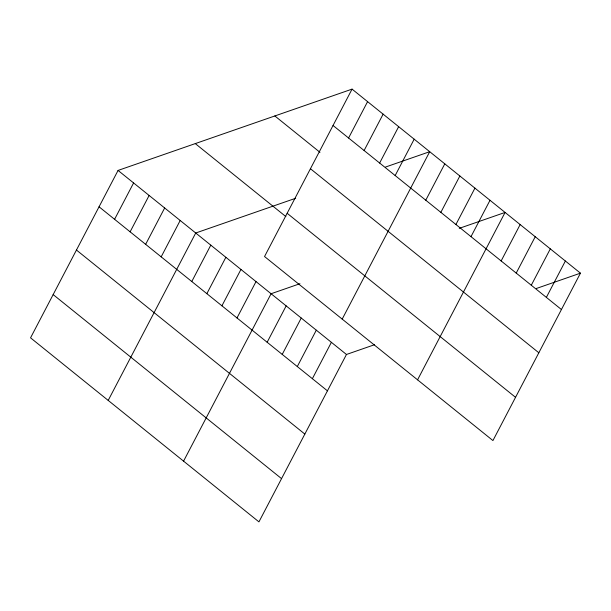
<?xml version="1.0" encoding="UTF-8"?>
<svg xmlns="http://www.w3.org/2000/svg" width="611" height="611" viewBox="0 0 611 611"><rect width="100%" height="100%" fill="white"/><g stroke="black" fill="none" stroke-linecap="round" stroke-linejoin="round"><path stroke-width="0.92" d="M352.058 89.122L264.54 256.528L492.932 440.569L580.45 273.163L352.058 89.122L118.068 170.431L30.55 337.837L258.942 521.878L346.46 354.472L374.459 344.741M114.585 219.311L133.603 182.941M130.12 231.829L149.13 195.459M145.647 244.347L164.657 207.977M161.174 256.857L180.192 220.487M108.2 400.411L195.719 233.005L295.671 198.27M191.778 281.518L210.795 245.148M206.854 293.67L225.871 257.3M221.93 305.813L240.94 269.443M236.999 317.957L256.017 281.587M348.575 138.002L367.593 101.632M183.567 461.145L271.093 293.738L299.94 283.71M364.11 150.52L383.12 114.15M267.152 342.252L286.162 305.882M379.637 163.038L398.655 126.668M282.221 354.403L301.238 318.033M395.172 175.548L414.182 139.178M297.297 366.547L316.307 330.177M342.198 319.102L429.716 151.696L385.587 167.024M312.374 378.69L331.383 342.328M425.775 200.209L444.785 163.84M440.844 212.361L459.862 175.991M455.921 224.504L474.938 188.135M470.997 236.648L490.007 200.286M417.565 379.836L505.083 212.429L459.258 228.354M501.142 260.943L520.152 224.573M516.219 273.094L535.228 236.724M531.287 285.238L550.305 248.868M546.364 297.389L565.374 261.019M536.328 288.499L580.45 273.163M333.048 125.492L561.44 309.533M274.843 115.953L319.958 152.307M310.441 168.735L538.833 352.776M287.147 213.285L515.539 397.326M195.283 143.6L285.856 216.584M118.068 170.431L346.46 354.472M99.058 206.801L327.443 390.841M76.451 250.044L304.836 434.085M53.157 294.594L281.549 478.634"/></g></svg>
